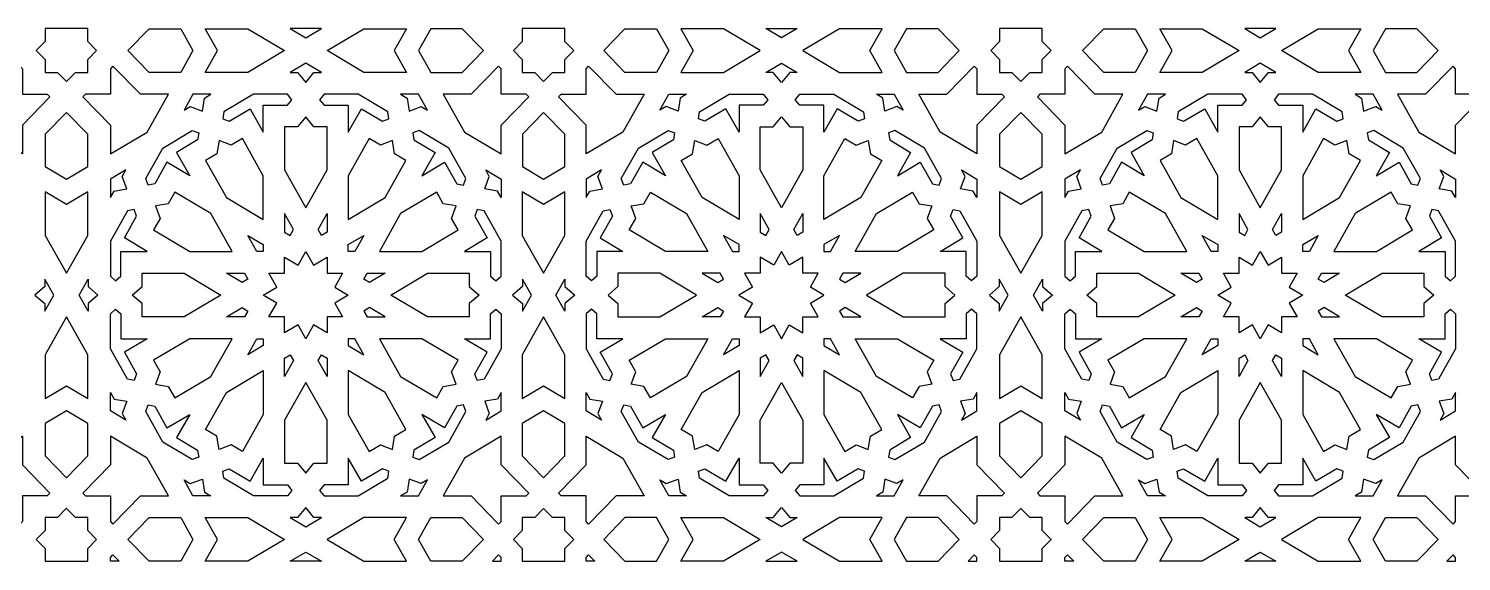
# Model space of a CAD drawing. Extents: x -430 to 430, y -362 to 362.
# Drawn here: x 89 to 277.5, y -92.5 to -22.5 of the extents above; entities that cross this region are included whole.
import ezdxf

# ---------------------------------------------------------------- set-up
doc = ezdxf.new("R2010")
doc.units = 0
doc.layers.add('LAYER_1', color=18, linetype='CONTINUOUS')

msp = doc.modelspace()

# ---------------------------------------------------------------- linework, layer by layer
at = {"layer": 'LAYER_1'}
for points in [[(94.01, -29.44), (95.19, -28.25), (96.82, -28.25), (96.83, -28.25), (96.82, -28.24), (96.83, -28.24), (96.83, -26.56), (97.98, -25.37), (96.83, -24.18), (96.83, -22.5), (96.82, -22.5), (94.01, -22.5), (91.21, -22.5), (91.2, -22.5), (91.2, -24.18), (90.04, -25.37), (91.2, -26.56), (91.2, -28.24), (91.2, -28.24), (91.2, -28.25), (91.21, -28.25), (92.84, -28.25)], [(102.11, -25.38), (104.91, -22.51), (109.04, -22.51), (110.66, -25.38), (109.04, -28.25), (104.91, -28.25)], [(112.27, -28.25), (113.88, -25.38), (112.27, -22.51), (117.86, -22.51), (122.7, -25.38), (117.86, -28.25)], [(123.46, -22.5), (123.45, -22.5), (125.49, -23.71), (127.54, -22.5), (127.53, -22.5)], [(128.29, -25.38), (133.13, -22.51), (138.72, -22.51), (137.1, -25.38), (138.72, -28.25), (133.13, -28.25)], [(141.94, -22.51), (140.33, -25.38), (141.94, -28.25), (146.08, -28.25), (148.88, -25.38), (146.08, -22.51)], [(156.77, -29.44), (157.95, -28.25), (159.58, -28.25), (159.58, -28.25), (159.58, -28.24), (159.58, -28.24), (159.58, -26.56), (160.74, -25.37), (159.58, -24.18), (159.58, -22.5), (159.58, -22.5), (156.77, -22.5), (153.97, -22.5), (153.96, -22.5), (153.96, -24.18), (152.81, -25.37), (153.96, -26.56), (153.96, -28.24), (153.97, -28.24), (153.96, -28.25), (153.97, -28.25), (155.6, -28.25)], [(171.6, -22.51), (173.22, -25.38), (171.6, -28.25), (167.46, -28.25), (164.67, -25.38), (167.46, -22.51)], [(185.26, -25.38), (180.42, -22.51), (174.83, -22.51), (176.44, -25.38), (174.83, -28.25), (180.42, -28.25)], [(190.09, -22.5), (190.1, -22.5), (188.05, -23.71), (186.01, -22.5), (186.02, -22.5)], [(201.28, -28.25), (199.66, -25.38), (201.28, -22.51), (195.69, -22.51), (190.85, -25.38), (195.69, -28.25)], [(211.44, -25.38), (208.64, -22.51), (204.5, -22.51), (202.89, -25.38), (204.5, -28.25), (208.64, -28.25)], [(219.54, -29.44), (220.71, -28.25), (222.34, -28.25), (222.35, -28.25), (222.34, -28.24), (222.35, -28.24), (222.35, -26.56), (223.5, -25.37), (222.35, -24.18), (222.35, -22.5), (222.34, -22.5), (219.54, -22.5), (216.73, -22.5), (216.72, -22.5), (216.72, -24.18), (215.57, -25.37), (216.72, -26.56), (216.72, -28.24), (216.73, -28.24), (216.72, -28.25), (216.73, -28.25), (218.36, -28.25)], [(227.63, -25.38), (230.43, -22.51), (234.57, -22.51), (236.18, -25.38), (234.57, -28.25), (230.43, -28.25)], [(237.79, -28.25), (239.41, -25.38), (237.79, -22.51), (243.38, -22.51), (248.22, -25.38), (243.38, -28.25)], [(248.98, -22.5), (248.97, -22.5), (251.02, -23.71), (253.06, -22.5), (253.05, -22.5)], [(253.81, -25.38), (258.65, -22.51), (264.24, -22.51), (262.63, -25.38), (264.24, -28.25), (258.65, -28.25)], [(267.47, -22.51), (265.85, -25.38), (267.47, -28.25), (271.61, -28.25), (274.4, -25.38), (271.61, -22.51)], [(83.39, -36.09), (80.6, -31.12), (84.28, -31.12), (87.89, -27.41), (88.23, -27.76), (88.23, -31.12), (91.5, -31.12), (91.84, -31.47), (88.23, -35.18), (88.23, -38.96)], [(104.64, -36.09), (107.43, -31.12), (103.75, -31.12), (100.13, -27.41), (99.8, -27.76), (99.8, -31.12), (96.52, -31.12), (96.18, -31.47), (99.8, -35.18), (99.8, -38.96)], [(125.49, -29.59), (126.57, -28.25), (127.54, -28.25), (125.49, -27.04), (123.45, -28.25), (124.41, -28.25)], [(154.81, -31.47), (154.47, -31.12), (151.19, -31.12), (151.19, -27.76), (150.85, -27.41), (147.24, -31.12), (143.56, -31.12), (146.35, -36.09), (151.19, -38.96), (151.19, -35.18)], [(158.74, -31.47), (159.08, -31.12), (162.36, -31.12), (162.36, -27.76), (162.69, -27.41), (166.31, -31.12), (169.99, -31.12), (167.2, -36.09), (162.36, -38.96), (162.36, -35.18)], [(188.05, -29.59), (186.97, -28.25), (186.01, -28.25), (188.05, -27.04), (190.1, -28.25), (189.13, -28.25)], [(208.91, -36.09), (206.12, -31.12), (209.8, -31.12), (213.41, -27.41), (213.75, -27.76), (213.75, -31.12), (217.03, -31.12), (217.37, -31.47), (213.75, -35.18), (213.75, -38.96)], [(230.16, -36.09), (232.95, -31.12), (229.27, -31.12), (225.66, -27.41), (225.32, -27.76), (225.32, -31.12), (222.04, -31.12), (221.7, -31.47), (225.32, -35.18), (225.32, -38.96)], [(251.02, -29.59), (252.1, -28.25), (253.06, -28.25), (251.02, -27.04), (248.97, -28.25), (249.94, -28.25)], [(280.33, -31.47), (279.99, -31.12), (276.71, -31.12), (276.71, -27.76), (276.38, -27.41), (272.76, -31.12), (269.08, -31.12), (271.87, -36.09), (276.71, -38.96), (276.71, -35.18)], [(111.9, -33.33), (112.18, -31.62), (113.02, -31.12), (110.66, -31.12), (109.48, -33.22), (110.31, -32.72)], [(119.91, -36.09), (119.91, -32.55), (123.1, -32.55), (123.68, -31.84), (123.1, -31.12), (118.61, -31.12), (114.72, -33.43), (114.57, -34.34), (115.42, -34.67), (118.18, -33.03)], [(131.08, -36.09), (132.8, -33.03), (135.57, -34.67), (136.42, -34.34), (136.27, -33.43), (132.38, -31.12), (127.89, -31.12), (127.31, -31.84), (127.89, -32.55), (131.08, -32.55)], [(139.09, -33.33), (140.68, -32.72), (141.51, -33.22), (140.33, -31.12), (137.97, -31.12), (138.81, -31.62)], [(174.46, -33.33), (172.87, -32.72), (172.04, -33.22), (173.22, -31.12), (175.58, -31.12), (174.74, -31.62)], [(182.47, -36.09), (180.74, -33.03), (177.98, -34.67), (177.13, -34.34), (177.28, -33.43), (181.17, -31.12), (185.66, -31.12), (186.24, -31.84), (185.66, -32.55), (182.47, -32.55)], [(193.64, -36.09), (193.64, -32.55), (190.45, -32.55), (189.87, -31.84), (190.45, -31.12), (194.94, -31.12), (198.83, -33.43), (198.98, -34.34), (198.13, -34.67), (195.36, -33.03)], [(201.65, -33.33), (201.37, -31.62), (200.53, -31.12), (202.89, -31.12), (204.07, -33.22), (203.24, -32.72)], [(237.42, -33.33), (237.7, -31.62), (238.54, -31.12), (236.18, -31.12), (235, -33.22), (235.83, -32.72)], [(245.43, -36.09), (245.43, -32.55), (248.62, -32.55), (249.2, -31.84), (248.62, -31.12), (244.13, -31.12), (240.24, -33.43), (240.09, -34.34), (240.94, -34.67), (243.71, -33.03)], [(256.6, -36.09), (258.33, -33.03), (261.09, -34.67), (261.94, -34.34), (261.79, -33.43), (257.9, -31.12), (253.41, -31.12), (252.83, -31.84), (253.41, -32.55), (256.6, -32.55)], [(264.61, -33.33), (266.2, -32.72), (267.03, -33.22), (265.85, -31.12), (263.49, -31.12), (264.33, -31.62)], [(94.01, -42.27), (96.83, -40.62), (96.83, -36.37), (94.01, -33.5), (91.2, -36.37), (91.2, -40.62)], [(156.77, -42.27), (159.57, -40.62), (159.57, -36.37), (156.77, -33.5), (153.98, -36.37), (153.98, -40.62)], [(219.54, -42.27), (222.35, -40.62), (222.35, -36.37), (219.54, -33.5), (216.72, -36.37), (216.72, -40.62)], [(125.49, -46.03), (128.29, -41.06), (128.29, -35.42), (126.57, -35.42), (125.49, -34.09), (124.41, -35.42), (122.7, -35.42), (122.7, -41.06)], [(188.05, -46.03), (185.26, -41.06), (185.26, -35.42), (186.97, -35.42), (188.05, -34.09), (189.13, -35.42), (190.85, -35.42), (190.85, -41.06)], [(251.02, -46.03), (253.81, -41.06), (253.81, -35.42), (252.1, -35.42), (251.02, -34.09), (249.94, -35.42), (248.22, -35.42), (248.22, -41.06)], [(106.68, -38.19), (110.57, -35.88), (111.42, -36.21), (111.27, -37.13), (108.5, -38.77), (110.23, -41.83), (107.24, -40.06), (105.65, -42.9), (104.75, -43.06), (104.44, -42.19)], [(119.91, -47.57), (119.91, -41.83), (117.16, -36.95), (115.68, -37.83), (114.09, -37.22), (113.81, -38.94), (112.32, -39.82), (115.07, -44.7)], [(136.9, -37.22), (135.31, -37.83), (133.83, -36.95), (131.08, -41.83), (131.08, -47.57), (135.92, -44.7), (138.67, -39.82), (137.18, -38.94)], [(140.76, -41.83), (143.75, -40.06), (145.34, -42.9), (146.24, -43.06), (146.55, -42.19), (144.31, -38.19), (140.42, -35.88), (139.57, -36.21), (139.72, -37.13), (142.49, -38.77)], [(172.79, -41.83), (169.8, -40.06), (168.21, -42.9), (167.31, -43.06), (166.99, -42.19), (169.24, -38.19), (173.13, -35.88), (173.98, -36.21), (173.83, -37.13), (171.06, -38.77)], [(176.65, -37.22), (178.24, -37.83), (179.72, -36.95), (182.47, -41.83), (182.47, -47.57), (177.62, -44.7), (174.88, -39.82), (176.37, -38.94)], [(193.64, -47.57), (193.64, -41.83), (196.39, -36.95), (197.87, -37.83), (199.46, -37.22), (199.74, -38.94), (201.23, -39.82), (198.48, -44.7)], [(206.87, -38.19), (202.98, -35.88), (202.13, -36.21), (202.28, -37.13), (205.04, -38.77), (203.32, -41.83), (206.3, -40.06), (207.9, -42.9), (208.8, -43.06), (209.11, -42.19)], [(232.2, -38.19), (236.09, -35.88), (236.94, -36.21), (236.79, -37.13), (234.03, -38.77), (235.75, -41.83), (232.77, -40.06), (231.17, -42.9), (230.27, -43.06), (229.96, -42.19)], [(245.43, -47.57), (245.43, -41.83), (242.68, -36.95), (241.2, -37.83), (239.61, -37.22), (239.33, -38.94), (237.84, -39.82), (240.59, -44.7)], [(262.42, -37.22), (260.83, -37.83), (259.35, -36.95), (256.6, -41.83), (256.6, -47.57), (261.45, -44.7), (264.19, -39.82), (262.7, -38.94)], [(266.28, -41.83), (269.27, -40.06), (270.86, -42.9), (271.76, -43.06), (272.08, -42.19), (269.83, -38.19), (265.94, -35.88), (265.09, -36.21), (265.24, -37.13), (268.01, -38.77)], [(101.95, -43.55), (101.36, -41.92), (101.84, -41.06), (99.8, -42.27), (99.8, -44.7), (100.28, -43.84)], [(149.04, -43.55), (149.63, -41.92), (149.15, -41.06), (151.19, -42.27), (151.19, -44.7), (150.71, -43.84)], [(164.51, -43.55), (163.92, -41.92), (164.4, -41.06), (162.36, -42.27), (162.36, -44.7), (162.84, -43.84)], [(211.6, -43.55), (212.19, -41.92), (211.71, -41.06), (213.75, -42.27), (213.75, -44.7), (213.27, -43.84)], [(227.47, -43.55), (226.88, -41.92), (227.36, -41.06), (225.32, -42.27), (225.32, -44.7), (225.8, -43.84)], [(274.56, -43.55), (275.15, -41.92), (274.67, -41.06), (276.71, -42.27), (276.71, -44.7), (276.23, -43.84)], [(94.01, -54.64), (96.83, -49.67), (96.83, -43.93), (94.01, -45.59), (91.2, -43.93), (91.2, -49.67)], [(105.74, -45.8), (106.33, -47.43), (105.47, -48.95), (110.23, -51.77), (115.81, -51.77), (113.02, -46.8), (108.27, -43.98), (107.41, -45.51)], [(145.25, -45.8), (143.58, -45.51), (142.72, -43.98), (137.97, -46.8), (135.17, -51.77), (140.76, -51.77), (145.52, -48.95), (144.66, -47.43)], [(156.77, -54.64), (159.58, -49.67), (159.58, -43.93), (156.77, -45.59), (153.96, -43.93), (153.96, -49.67)], [(168.3, -45.8), (169.97, -45.51), (170.83, -43.98), (175.58, -46.8), (178.37, -51.77), (172.78, -51.77), (168.03, -48.95), (168.89, -47.43)], [(207.81, -45.8), (207.22, -47.43), (208.08, -48.95), (203.32, -51.77), (197.73, -51.77), (200.53, -46.8), (205.28, -43.98), (206.14, -45.51)], [(219.54, -54.64), (222.35, -49.67), (222.35, -43.93), (219.54, -45.59), (216.72, -43.93), (216.72, -49.67)], [(231.26, -45.8), (231.85, -47.43), (230.99, -48.95), (235.75, -51.77), (241.34, -51.77), (238.54, -46.8), (233.79, -43.98), (232.93, -45.51)], [(270.77, -45.8), (269.1, -45.51), (268.24, -43.98), (263.49, -46.8), (260.7, -51.77), (266.29, -51.77), (271.04, -48.95), (270.18, -47.43)], [(104.64, -51.77), (101.65, -50), (103.25, -47.16), (102.94, -46.29), (102.04, -46.44), (99.8, -50.44), (99.8, -55.05), (100.49, -55.65), (101.19, -55.05), (101.19, -51.77)], [(123.45, -49.67), (123.88, -48.9), (122.7, -46.8), (122.7, -49.23)], [(127.54, -49.67), (127.11, -48.9), (128.29, -46.8), (128.29, -49.23)], [(146.35, -51.77), (149.8, -51.77), (149.8, -55.05), (150.49, -55.65), (151.19, -55.05), (151.19, -50.44), (148.95, -46.44), (148.05, -46.29), (147.74, -47.16), (149.33, -50)], [(167.2, -51.77), (163.75, -51.77), (163.75, -55.05), (163.05, -55.65), (162.36, -55.05), (162.36, -50.44), (164.6, -46.44), (165.5, -46.29), (165.81, -47.16), (164.21, -50)], [(186.01, -49.67), (186.44, -48.9), (185.26, -46.8), (185.26, -49.23)], [(190.1, -49.67), (189.67, -48.9), (190.85, -46.8), (190.85, -49.23)], [(208.91, -51.77), (211.89, -50), (210.3, -47.16), (210.61, -46.29), (211.51, -46.44), (213.75, -50.44), (213.75, -55.05), (213.05, -55.65), (212.36, -55.05), (212.36, -51.77)], [(230.16, -51.77), (227.18, -50), (228.77, -47.16), (228.46, -46.29), (227.56, -46.44), (225.32, -50.44), (225.32, -55.05), (226.02, -55.65), (226.71, -55.05), (226.71, -51.77)], [(248.97, -49.67), (249.4, -48.9), (248.22, -46.8), (248.22, -49.23)], [(253.06, -49.67), (252.63, -48.9), (253.81, -46.8), (253.81, -49.23)], [(271.87, -51.77), (275.32, -51.77), (275.32, -55.05), (276.02, -55.65), (276.71, -55.05), (276.71, -50.44), (274.47, -46.44), (273.57, -46.29), (273.26, -47.16), (274.86, -50)], [(117.86, -49.67), (119.91, -50.88), (119.91, -51.77), (119.04, -51.77)], [(131.08, -51.77), (131.08, -50.88), (133.13, -49.67), (131.95, -51.77)], [(182.47, -51.77), (182.47, -50.88), (180.42, -49.67), (181.6, -51.77)], [(195.69, -49.67), (193.64, -50.88), (193.64, -51.77), (194.51, -51.77)], [(243.38, -49.67), (245.43, -50.88), (245.43, -51.77), (244.56, -51.77)], [(256.6, -51.77), (256.6, -50.88), (258.65, -49.67), (257.47, -51.77)], [(122.7, -52.54), (124.47, -53.59), (125.49, -51.77), (126.52, -53.59), (128.29, -52.54), (128.29, -54.64), (130.33, -54.64), (129.31, -56.46), (131.08, -57.51), (129.31, -58.56), (130.33, -60.38), (128.29, -60.38), (128.29, -62.48), (126.52, -61.43), (125.49, -63.25), (124.47, -61.43), (122.7, -62.48), (122.7, -60.38), (120.65, -60.38), (121.68, -58.56), (119.91, -57.51), (121.68, -56.46), (120.65, -54.64), (122.7, -54.64)], [(190.85, -52.54), (189.08, -53.59), (188.05, -51.77), (187.03, -53.59), (185.26, -52.54), (185.26, -54.64), (183.21, -54.64), (184.24, -56.46), (182.46, -57.51), (184.24, -58.56), (183.21, -60.38), (185.26, -60.38), (185.26, -62.48), (187.03, -61.43), (188.05, -63.25), (189.08, -61.43), (190.85, -62.48), (190.85, -60.38), (192.89, -60.38), (191.87, -58.56), (193.64, -57.51), (191.87, -56.46), (192.89, -54.64), (190.85, -54.64)], [(248.22, -52.54), (249.99, -53.59), (251.02, -51.77), (252.04, -53.59), (253.81, -52.54), (253.81, -54.64), (255.86, -54.64), (254.83, -56.46), (256.61, -57.51), (254.83, -58.56), (255.86, -60.38), (253.81, -60.38), (253.81, -62.48), (252.04, -61.43), (251.02, -63.25), (249.99, -61.43), (248.22, -62.48), (248.22, -60.38), (246.18, -60.38), (247.2, -58.56), (245.43, -57.51), (247.2, -56.46), (246.18, -54.64), (248.22, -54.64)], [(89.87, -57.51), (91.17, -58.62), (91.17, -59.61), (92.35, -57.51), (91.17, -55.41), (91.17, -56.4)], [(98.16, -57.51), (96.86, -58.62), (96.86, -59.61), (95.68, -57.51), (96.86, -55.41), (96.86, -56.4)], [(102.68, -57.51), (103.99, -56.4), (103.99, -54.64), (109.48, -54.64), (114.32, -57.51), (109.48, -60.38), (103.99, -60.38), (103.99, -58.62)], [(115.06, -54.64), (117.43, -54.64), (117.86, -55.41), (117.11, -55.85)], [(133.13, -55.41), (133.56, -54.64), (135.92, -54.64), (133.88, -55.85)], [(136.67, -57.51), (141.51, -54.64), (147, -54.64), (147, -56.4), (148.3, -57.51), (147, -58.62), (147, -60.38), (141.51, -60.38)], [(152.68, -57.51), (153.99, -58.62), (153.99, -59.61), (155.17, -57.51), (153.99, -55.41), (153.99, -56.4)], [(160.86, -57.51), (159.56, -58.62), (159.56, -59.61), (158.38, -57.51), (159.56, -55.41), (159.56, -56.4)], [(176.88, -57.51), (172.04, -54.64), (166.55, -54.64), (166.55, -56.4), (165.24, -57.51), (166.55, -58.62), (166.55, -60.38), (172.04, -60.38)], [(180.42, -55.41), (179.99, -54.64), (177.62, -54.64), (179.67, -55.85)], [(198.48, -54.64), (196.12, -54.64), (195.69, -55.41), (196.44, -55.85)], [(210.86, -57.51), (209.56, -56.4), (209.56, -54.64), (204.07, -54.64), (199.23, -57.51), (204.07, -60.38), (209.56, -60.38), (209.56, -58.62)], [(215.39, -57.51), (216.69, -58.62), (216.69, -59.61), (217.87, -57.51), (216.69, -55.41), (216.69, -56.4)], [(223.68, -57.51), (222.38, -58.62), (222.38, -59.61), (221.2, -57.51), (222.38, -55.41), (222.38, -56.4)], [(228.21, -57.51), (229.51, -56.4), (229.51, -54.64), (235, -54.64), (239.84, -57.51), (235, -60.38), (229.51, -60.38), (229.51, -58.62)], [(240.59, -54.64), (242.95, -54.64), (243.38, -55.41), (242.63, -55.85)], [(258.65, -55.41), (259.08, -54.64), (261.45, -54.64), (259.4, -55.85)], [(262.19, -57.51), (267.03, -54.64), (272.52, -54.64), (272.52, -56.4), (273.83, -57.51), (272.52, -58.62), (272.52, -60.38), (267.03, -60.38)], [(99.8, -64.58), (99.8, -59.97), (100.49, -59.37), (101.19, -59.97), (101.19, -63.25), (104.64, -63.25), (101.65, -65.02), (103.25, -67.86), (102.94, -68.73), (102.04, -68.58)], [(115.06, -60.38), (117.11, -59.17), (117.86, -59.61), (117.43, -60.38)], [(135.92, -60.38), (133.88, -59.17), (133.13, -59.61), (133.56, -60.38)], [(146.35, -63.25), (149.8, -63.25), (149.8, -59.97), (150.49, -59.37), (151.19, -59.97), (151.19, -64.58), (148.95, -68.58), (148.05, -68.73), (147.74, -67.86), (149.33, -65.02)], [(167.2, -63.25), (163.75, -63.25), (163.75, -59.97), (163.05, -59.37), (162.36, -59.97), (162.36, -64.58), (164.6, -68.58), (165.5, -68.73), (165.81, -67.86), (164.21, -65.02)], [(177.62, -60.38), (179.67, -59.17), (180.42, -59.61), (179.99, -60.38)], [(198.48, -60.38), (196.44, -59.17), (195.69, -59.61), (196.12, -60.38)], [(213.75, -64.58), (213.75, -59.97), (213.05, -59.37), (212.36, -59.97), (212.36, -63.25), (208.91, -63.25), (211.89, -65.02), (210.3, -67.86), (210.61, -68.73), (211.51, -68.58)], [(225.32, -64.58), (225.32, -59.97), (226.02, -59.37), (226.71, -59.97), (226.71, -63.25), (230.16, -63.25), (227.18, -65.02), (228.77, -67.86), (228.46, -68.73), (227.56, -68.58)], [(240.59, -60.38), (242.63, -59.17), (243.38, -59.61), (242.95, -60.38)], [(261.45, -60.38), (259.4, -59.17), (258.65, -59.61), (259.08, -60.38)], [(271.87, -63.25), (275.32, -63.25), (275.32, -59.97), (276.02, -59.37), (276.71, -59.97), (276.71, -64.58), (274.47, -68.58), (273.57, -68.73), (273.26, -67.86), (274.86, -65.02)], [(94.01, -69.43), (96.83, -71.09), (96.83, -65.35), (94.01, -60.38), (91.2, -65.35), (91.2, -71.09)], [(156.77, -69.43), (159.58, -71.09), (159.58, -65.35), (156.77, -60.38), (153.96, -65.35), (153.96, -71.09)], [(219.54, -69.43), (222.35, -71.09), (222.35, -65.35), (219.54, -60.38), (216.72, -65.35), (216.72, -71.09)], [(115.81, -63.25), (110.23, -63.25), (105.47, -66.07), (106.33, -67.59), (105.74, -69.22), (107.41, -69.51), (108.27, -71.04), (113.02, -68.22)], [(117.86, -65.35), (119.04, -63.25), (119.91, -63.25), (119.91, -64.14)], [(133.13, -65.35), (131.95, -63.25), (131.08, -63.25), (131.08, -64.14)], [(145.25, -69.22), (144.66, -67.59), (145.52, -66.07), (140.76, -63.25), (135.17, -63.25), (137.97, -68.22), (142.72, -71.04), (143.58, -69.51)], [(168.3, -69.22), (168.89, -67.59), (168.03, -66.07), (172.78, -63.25), (178.37, -63.25), (175.58, -68.22), (170.83, -71.04), (169.97, -69.51)], [(180.42, -65.35), (181.6, -63.25), (182.47, -63.25), (182.47, -64.14)], [(195.69, -65.35), (194.51, -63.25), (193.64, -63.25), (193.64, -64.14)], [(197.73, -63.25), (203.32, -63.25), (208.08, -66.07), (207.22, -67.59), (207.81, -69.22), (206.14, -69.51), (205.28, -71.04), (200.53, -68.22)], [(241.34, -63.25), (235.75, -63.25), (230.99, -66.07), (231.85, -67.59), (231.26, -69.22), (232.93, -69.51), (233.79, -71.04), (238.54, -68.22)], [(243.38, -65.35), (244.56, -63.25), (245.43, -63.25), (245.43, -64.14)], [(258.65, -65.35), (257.47, -63.25), (256.6, -63.25), (256.6, -64.14)], [(270.77, -69.22), (270.18, -67.59), (271.04, -66.07), (266.29, -63.25), (260.7, -63.25), (263.49, -68.22), (268.24, -71.04), (269.1, -69.51)], [(122.7, -68.22), (122.7, -65.79), (123.45, -65.35), (123.88, -66.12)], [(128.29, -68.22), (127.11, -66.12), (127.54, -65.35), (128.29, -65.79)], [(185.26, -68.22), (186.44, -66.12), (186.01, -65.35), (185.26, -65.79)], [(190.85, -68.22), (190.85, -65.79), (190.1, -65.35), (189.67, -66.12)], [(248.22, -68.22), (248.22, -65.79), (248.97, -65.35), (249.4, -66.12)], [(253.81, -68.22), (252.63, -66.12), (253.06, -65.35), (253.81, -65.79)], [(114.09, -77.8), (113.81, -76.08), (112.32, -75.2), (115.07, -70.32), (119.91, -67.45), (119.91, -73.19), (117.16, -78.07), (115.68, -77.19)], [(136.9, -77.8), (137.18, -76.08), (138.67, -75.2), (135.92, -70.32), (131.08, -67.45), (131.08, -73.19), (133.83, -78.07), (135.31, -77.19)], [(176.65, -77.8), (176.37, -76.08), (174.88, -75.2), (177.62, -70.32), (182.47, -67.45), (182.47, -73.19), (179.72, -78.07), (178.24, -77.19)], [(199.46, -77.8), (199.74, -76.08), (201.23, -75.2), (198.48, -70.32), (193.64, -67.45), (193.64, -73.19), (196.39, -78.07), (197.87, -77.19)], [(239.61, -77.8), (239.33, -76.08), (237.84, -75.2), (240.59, -70.32), (245.43, -67.45), (245.43, -73.19), (242.68, -78.07), (241.2, -77.19)], [(262.42, -77.8), (262.7, -76.08), (264.19, -75.2), (261.45, -70.32), (256.6, -67.45), (256.6, -73.19), (259.35, -78.07), (260.83, -77.19)], [(125.49, -80.93), (126.57, -79.6), (128.29, -79.6), (128.29, -73.96), (125.49, -68.99), (122.7, -73.96), (122.7, -79.6), (124.41, -79.6)], [(188.05, -80.93), (186.97, -79.6), (185.26, -79.6), (185.26, -73.96), (188.05, -68.99), (190.85, -73.96), (190.85, -79.6), (189.13, -79.6)], [(251.02, -80.93), (252.1, -79.6), (253.81, -79.6), (253.81, -73.96), (251.02, -68.99), (248.22, -73.96), (248.22, -79.6), (249.94, -79.6)], [(99.8, -72.75), (99.8, -70.32), (100.28, -71.18), (101.95, -71.47), (101.36, -73.1), (101.84, -73.96)], [(151.19, -72.75), (151.19, -70.32), (150.71, -71.18), (149.04, -71.47), (149.63, -73.1), (149.15, -73.96)], [(162.36, -72.75), (162.36, -70.32), (162.84, -71.18), (164.51, -71.47), (163.92, -73.1), (164.4, -73.96)], [(213.75, -72.75), (213.75, -70.32), (213.27, -71.18), (211.6, -71.47), (212.19, -73.1), (211.71, -73.96)], [(225.32, -72.75), (225.32, -70.32), (225.8, -71.18), (227.47, -71.47), (226.88, -73.1), (227.36, -73.96)], [(276.71, -72.75), (276.71, -70.32), (276.23, -71.18), (274.56, -71.47), (275.15, -73.1), (274.67, -73.96)], [(94.01, -81.52), (96.83, -78.65), (96.83, -74.4), (94.01, -72.75), (91.2, -74.4), (91.2, -78.65)], [(106.68, -76.83), (104.44, -72.83), (104.75, -71.96), (105.65, -72.12), (107.24, -74.96), (110.23, -73.19), (108.5, -76.25), (111.27, -77.89), (111.42, -78.81), (110.57, -79.14)], [(144.31, -76.83), (146.55, -72.83), (146.24, -71.96), (145.34, -72.12), (143.75, -74.96), (140.76, -73.19), (142.49, -76.25), (139.72, -77.89), (139.57, -78.81), (140.42, -79.14)], [(156.77, -81.52), (159.58, -78.65), (159.58, -74.4), (156.77, -72.75), (153.96, -74.4), (153.96, -78.65)], [(169.24, -76.83), (166.99, -72.83), (167.31, -71.96), (168.21, -72.12), (169.8, -74.96), (172.79, -73.19), (171.06, -76.25), (173.83, -77.89), (173.98, -78.81), (173.13, -79.14)], [(206.87, -76.83), (209.11, -72.83), (208.8, -71.96), (207.9, -72.12), (206.3, -74.96), (203.32, -73.19), (205.04, -76.25), (202.28, -77.89), (202.13, -78.81), (202.98, -79.14)], [(219.54, -81.52), (222.35, -78.65), (222.35, -74.4), (219.54, -72.75), (216.72, -74.4), (216.72, -78.65)], [(232.2, -76.83), (229.96, -72.83), (230.27, -71.96), (231.17, -72.12), (232.77, -74.96), (235.75, -73.19), (234.03, -76.25), (236.79, -77.89), (236.94, -78.81), (236.09, -79.14)], [(269.83, -76.83), (272.08, -72.83), (271.76, -71.96), (270.86, -72.12), (269.27, -74.96), (266.28, -73.19), (268.01, -76.25), (265.24, -77.89), (265.09, -78.81), (265.94, -79.14)], [(83.39, -78.93), (88.23, -76.06), (88.23, -79.84), (91.84, -83.55), (91.5, -83.9), (88.23, -83.9), (88.23, -87.26), (87.89, -87.61), (84.28, -83.9), (80.6, -83.9)], [(104.64, -78.93), (99.8, -76.06), (99.8, -79.84), (96.18, -83.55), (96.52, -83.9), (99.8, -83.9), (99.8, -87.26), (100.13, -87.61), (103.75, -83.9), (107.43, -83.9)], [(146.35, -78.93), (143.56, -83.9), (147.24, -83.9), (150.85, -87.61), (151.19, -87.26), (151.19, -83.9), (154.47, -83.9), (154.81, -83.55), (151.19, -79.84), (151.19, -76.06)], [(167.2, -78.93), (169.99, -83.9), (166.31, -83.9), (162.69, -87.61), (162.36, -87.26), (162.36, -83.9), (159.08, -83.9), (158.74, -83.55), (162.36, -79.84), (162.36, -76.06)], [(208.91, -78.93), (213.75, -76.06), (213.75, -79.84), (217.37, -83.55), (217.03, -83.9), (213.75, -83.9), (213.75, -87.26), (213.41, -87.61), (209.8, -83.9), (206.12, -83.9)], [(230.16, -78.93), (225.32, -76.06), (225.32, -79.84), (221.7, -83.55), (222.04, -83.9), (225.32, -83.9), (225.32, -87.26), (225.66, -87.61), (229.27, -83.9), (232.95, -83.9)], [(271.87, -78.93), (269.08, -83.9), (272.76, -83.9), (276.38, -87.61), (276.71, -87.26), (276.71, -83.9), (279.99, -83.9), (280.33, -83.55), (276.71, -79.84), (276.71, -76.06)], [(118.61, -83.9), (114.72, -81.59), (114.57, -80.67), (115.42, -80.35), (118.18, -81.99), (119.91, -78.93), (119.91, -82.47), (123.1, -82.47), (123.68, -83.18), (123.1, -83.9)], [(132.38, -83.9), (136.27, -81.59), (136.42, -80.67), (135.57, -80.35), (132.8, -81.99), (131.08, -78.93), (131.08, -82.47), (127.89, -82.47), (127.31, -83.18), (127.89, -83.9)], [(181.17, -83.9), (177.28, -81.59), (177.13, -80.67), (177.98, -80.35), (180.74, -81.99), (182.47, -78.93), (182.47, -82.47), (185.66, -82.47), (186.24, -83.18), (185.66, -83.9)], [(194.94, -83.9), (198.83, -81.59), (198.98, -80.67), (198.13, -80.35), (195.36, -81.99), (193.64, -78.93), (193.64, -82.47), (190.45, -82.47), (189.87, -83.18), (190.45, -83.9)], [(244.13, -83.9), (240.24, -81.59), (240.09, -80.67), (240.94, -80.35), (243.71, -81.99), (245.43, -78.93), (245.43, -82.47), (248.62, -82.47), (249.2, -83.18), (248.62, -83.9)], [(257.9, -83.9), (261.79, -81.59), (261.94, -80.67), (261.09, -80.35), (258.33, -81.99), (256.6, -78.93), (256.6, -82.47), (253.41, -82.47), (252.83, -83.18), (253.41, -83.9)], [(110.66, -83.9), (109.48, -81.8), (110.31, -82.3), (111.9, -81.69), (112.18, -83.4), (113.02, -83.9)], [(140.33, -83.9), (141.51, -81.8), (140.68, -82.3), (139.09, -81.69), (138.81, -83.4), (137.97, -83.9)], [(173.22, -83.9), (172.04, -81.8), (172.87, -82.3), (174.46, -81.69), (174.74, -83.4), (175.58, -83.9)], [(202.89, -83.9), (204.07, -81.8), (203.24, -82.3), (201.65, -81.69), (201.37, -83.4), (200.53, -83.9)], [(236.18, -83.9), (235, -81.8), (235.83, -82.3), (237.42, -81.69), (237.7, -83.4), (238.54, -83.9)], [(265.85, -83.9), (267.03, -81.8), (266.2, -82.3), (264.61, -81.69), (264.33, -83.4), (263.49, -83.9)], [(94.01, -92.51), (96.82, -92.51), (96.83, -92.51), (96.83, -90.83), (97.98, -89.64), (96.83, -88.45), (96.83, -86.77), (96.82, -86.77), (95.19, -86.77), (94.02, -85.58), (94.03, -85.58), (94.03, -85.58), (94.03, -85.58), (94.03, -85.58), (94.03, -85.58), (94.02, -85.58), (94.02, -85.58), (94.02, -85.58), (94.01, -85.58), (94.01, -85.58), (94.01, -85.58), (94, -85.58), (94, -85.58), (94, -85.58), (94, -85.58), (93.99, -85.58), (94, -85.58), (94, -85.58), (92.84, -86.77), (91.21, -86.77), (91.2, -86.77), (91.2, -88.45), (90.04, -89.64), (91.2, -90.83), (91.2, -92.51), (91.21, -92.51)], [(125.49, -87.98), (127.54, -86.77), (126.57, -86.77), (125.49, -85.43), (124.41, -86.77), (123.45, -86.77)], [(156.77, -92.51), (159.58, -92.51), (159.58, -92.51), (159.58, -90.83), (160.74, -89.64), (159.58, -88.45), (159.58, -86.77), (159.58, -86.77), (157.95, -86.77), (156.77, -85.58), (155.6, -86.77), (153.97, -86.77), (153.96, -86.77), (153.96, -88.45), (152.81, -89.64), (153.96, -90.83), (153.96, -92.51), (153.97, -92.51)], [(188.05, -87.98), (186.01, -86.77), (186.97, -86.77), (188.05, -85.43), (189.13, -86.77), (190.1, -86.77)], [(219.54, -92.51), (222.34, -92.51), (222.35, -92.51), (222.35, -90.83), (223.5, -89.64), (222.35, -88.45), (222.35, -86.77), (222.34, -86.77), (220.71, -86.77), (219.55, -85.58), (219.55, -85.58), (219.56, -85.58), (219.55, -85.58), (219.55, -85.58), (219.55, -85.58), (219.54, -85.58), (219.54, -85.58), (219.54, -85.58), (219.54, -85.58), (219.53, -85.58), (219.53, -85.58), (219.53, -85.58), (219.52, -85.58), (219.52, -85.58), (219.52, -85.58), (219.51, -85.58), (219.52, -85.58), (219.52, -85.58), (218.36, -86.77), (216.73, -86.77), (216.72, -86.77), (216.72, -88.45), (215.57, -89.64), (216.72, -90.83), (216.72, -92.51), (216.73, -92.51)], [(251.02, -87.98), (253.06, -86.77), (252.1, -86.77), (251.02, -85.43), (249.94, -86.77), (248.97, -86.77)], [(102.11, -89.64), (104.91, -86.77), (109.04, -86.77), (110.66, -89.64), (109.04, -92.51), (104.91, -92.51)], [(112.27, -92.51), (113.88, -89.64), (112.27, -86.77), (117.86, -86.77), (122.7, -89.64), (117.86, -92.51)], [(138.72, -92.51), (137.1, -89.64), (138.72, -86.77), (133.13, -86.77), (128.29, -89.64), (133.13, -92.51)], [(141.94, -92.51), (140.33, -89.64), (141.94, -86.77), (146.08, -86.77), (148.88, -89.64), (146.08, -92.51)], [(171.6, -92.51), (173.22, -89.64), (171.6, -86.77), (167.46, -86.77), (164.67, -89.64), (167.46, -92.51)], [(174.83, -92.51), (176.44, -89.64), (174.83, -86.77), (180.42, -86.77), (185.26, -89.64), (180.42, -92.51)], [(201.28, -92.51), (199.66, -89.64), (201.28, -86.77), (195.69, -86.77), (190.85, -89.64), (195.69, -92.51)], [(211.44, -89.64), (208.64, -86.77), (204.5, -86.77), (202.89, -89.64), (204.5, -92.51), (208.64, -92.51)], [(227.63, -89.64), (230.43, -86.77), (234.57, -86.77), (236.18, -89.64), (234.57, -92.51), (230.43, -92.51)], [(237.79, -92.51), (239.41, -89.64), (237.79, -86.77), (243.38, -86.77), (248.22, -89.64), (243.38, -92.51)], [(264.24, -92.51), (262.63, -89.64), (264.24, -86.77), (258.65, -86.77), (253.81, -89.64), (258.65, -92.51)], [(267.47, -92.51), (265.85, -89.64), (267.47, -86.77), (271.61, -86.77), (274.4, -89.64), (271.61, -92.51)], [(99.8, -92.51), (99.8, -92.02), (100.13, -91.67), (100.95, -92.51)], [(123.45, -92.51), (125.49, -91.3), (127.54, -92.51)], [(150.04, -92.51), (151.19, -92.51), (151.19, -92.02), (150.85, -91.67)], [(163.51, -92.51), (162.36, -92.51), (162.36, -92.02), (162.69, -91.67)], [(190.1, -92.51), (188.05, -91.3), (186.01, -92.51)], [(213.75, -92.51), (213.75, -92.02), (213.41, -91.67), (212.59, -92.51)], [(225.32, -92.51), (225.32, -92.02), (225.66, -91.67), (226.48, -92.51)], [(248.97, -92.51), (251.02, -91.3), (253.06, -92.51)], [(275.56, -92.51), (276.71, -92.51), (276.71, -92.02), (276.38, -91.67)]]:
    msp.add_lwpolyline(points, close=True, dxfattribs=at)
for points in [[(91.2, -86.77), (91.2, -86.77)], [(96.83, -86.77), (96.83, -86.77)], [(216.72, -86.77), (216.72, -86.77)], [(222.35, -86.77), (222.35, -86.77)]]:
    msp.add_lwpolyline(points, dxfattribs=at)

doc.saveas('drawing.dxf')
